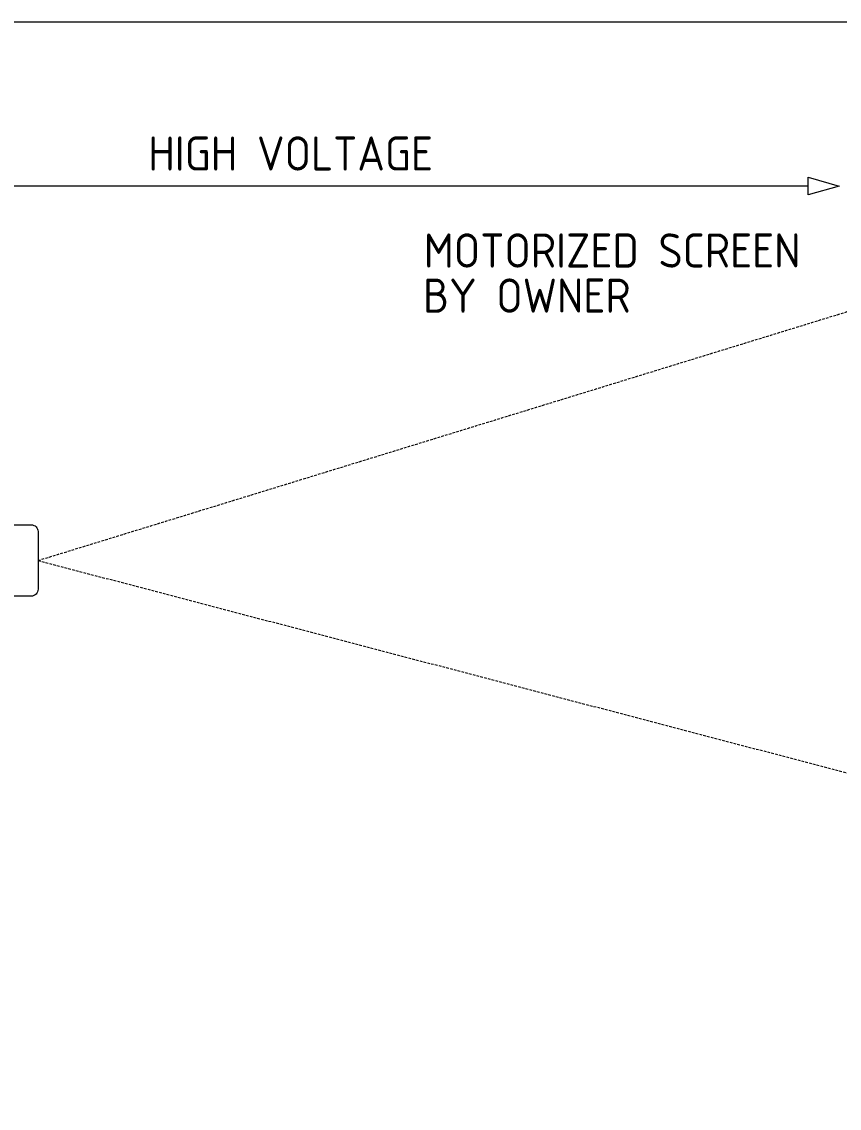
# Model space of a CAD drawing. Header units: millimetres. Extents: x 52029 to 181395, y -167683 to -9934.
# Drawn here: x 75027 to 81006, y -17882 to -9934 of the extents above; entities that cross this region are included whole.
import ezdxf
from ezdxf.enums import TextEntityAlignment as Align

# ---------------------------------------------------------------- set-up
doc = ezdxf.new("R2010")
doc.units = ezdxf.units.MM
doc.header["$LTSCALE"] = 3
doc.linetypes.add('HIDDEN', pattern=[9.525, 6.35, -3.175])
doc.layers.add('FUR', color=8, linetype='Continuous', lineweight=5)
doc.styles.add('style1', font='isocp.shx', dxfattribs={"height": 1})

msp = doc.modelspace()

# ---------------------------------------------------------------- linework, layer by layer
at = {"layer": 'FUR', "color": 3}
msp.add_line((80777.2, -11135.9), (74026, -11135.9), dxfattribs=at)
at = {"layer": 'FUR', "color": 7, "linetype": 'HIDDEN'}
for q in [(81495.8, -11921.5), (81495.8, -15542.1)]:
    msp.add_line((75146.6, -13874.7), q, dxfattribs=at)
at = {"layer": 'FUR', "color": 7}
for points in [[(86988.1, -34466.8), (52028.6, -34466.8), (52028.6, -9933.8), (86988.1, -9933.8)], [(80777.2, -11070.8), (81005.8, -11135.9), (80777.2, -11201)]]:
    msp.add_lwpolyline(points, close=True, dxfattribs=at)
msp.add_lwpolyline([(74624.2, -13613.9), (75096.6, -13613.9, -0.414214), (75146.6, -13663.9), (75146.6, -14085.6, -0.414214), (75096.6, -14135.6), (74624.2, -14135.6)], format="xyb", close=True, dxfattribs=at)

# ---------------------------------------------------------------- texts
at = {"layer": 'FUR', "color": 7, "style": 'style1'}
msp.add_text('HIGH VOLTAGE', height=250, dxfattribs=at).set_placement((76993.5, -11022.6), align=Align.CENTER)
msp.add_text('MOTORIZED SCREEN', height=250, dxfattribs=at).set_placement((77967.7, -11732.2))
at = {"layer": 'FUR', "color": 4, "style": 'style1'}
msp.add_text('BY OWNER', height=250, dxfattribs=at).set_placement((77961.3, -12062.4))

doc.saveas('drawing.dxf')
